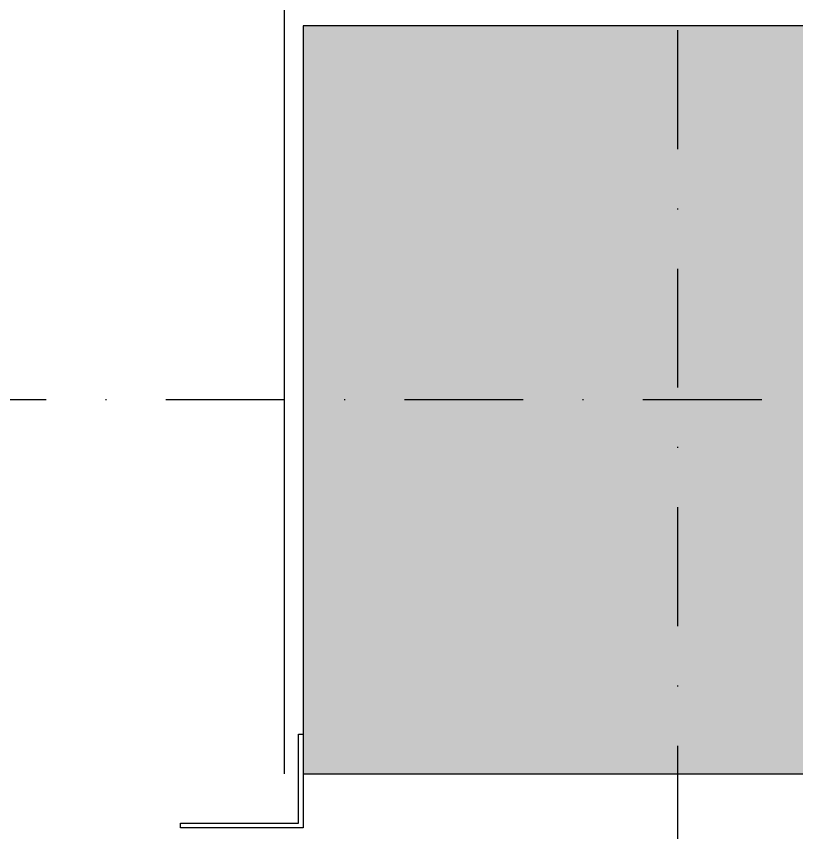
# Model space of a CAD drawing. Header units: inches. Extents: x -772 to 6765, y -813 to 4093.
# Drawn here: x 2479.3 to 2562.8, y -46.3 to 41 of the extents above; entities that cross this region are included whole.
import ezdxf

# ---------------------------------------------------------------- set-up
doc = ezdxf.new("R2010")
doc.units = ezdxf.units.IN
doc.header["$MEASUREMENT"] = 0
doc.linetypes.add('DASHDOT', pattern=[25.4, 12.7, -6.35, 0, -6.35])
for name, color, linetype in [('FHM_WAL_Siva', 30, 'Continuous'), ('H_FAC_Metal', 181, 'Continuous'), ('H_STR_Aks', 250, 'DASHDOT'), ('H_STR_Betonarme', 4, 'Continuous'), ('H_STR_BetonarmeTarama', 251, 'Continuous')]:
    doc.layers.add(name, color=color, linetype=linetype)

msp = doc.modelspace()

# ---------------------------------------------------------------- hatches: boundary and pattern name
at = {"layer": 'H_STR_BetonarmeTarama'}
h = msp.add_hatch(color=256, dxfattribs=at)
h.dxf.hatch_style = 1
h.paths.add_polyline_path([(2510, 40), (2510, -40), (2590, -40), (2590, 40)])

# ---------------------------------------------------------------- linework, layer by layer
at = {"layer": 'FHM_WAL_Siva'}
msp.add_lwpolyline([(2508, -40), (2508, 42), (2592, 42), (2592, -40)], dxfattribs=at)
at = {"layer": 'H_FAC_Metal'}
msp.add_lwpolyline([(2509.5, -35.75), (2510, -35.75), (2510, -45.75), (2496.875, -45.75), (2496.875, -45.25), (2509.5, -45.25)], close=True, dxfattribs=at)
at = {"layer": 'H_STR_Aks'}
for p, q in [((2550, 4043.005), (2550, -712.77)), ((6664.509, 0), (-659.052, 0))]:
    msp.add_line(p, q, dxfattribs=at)
at = {"layer": 'H_STR_Betonarme'}
msp.add_lwpolyline([(2510, 40), (2510, -40), (2590, -40), (2590, 40)], close=True, dxfattribs=at)

doc.saveas('drawing.dxf')
